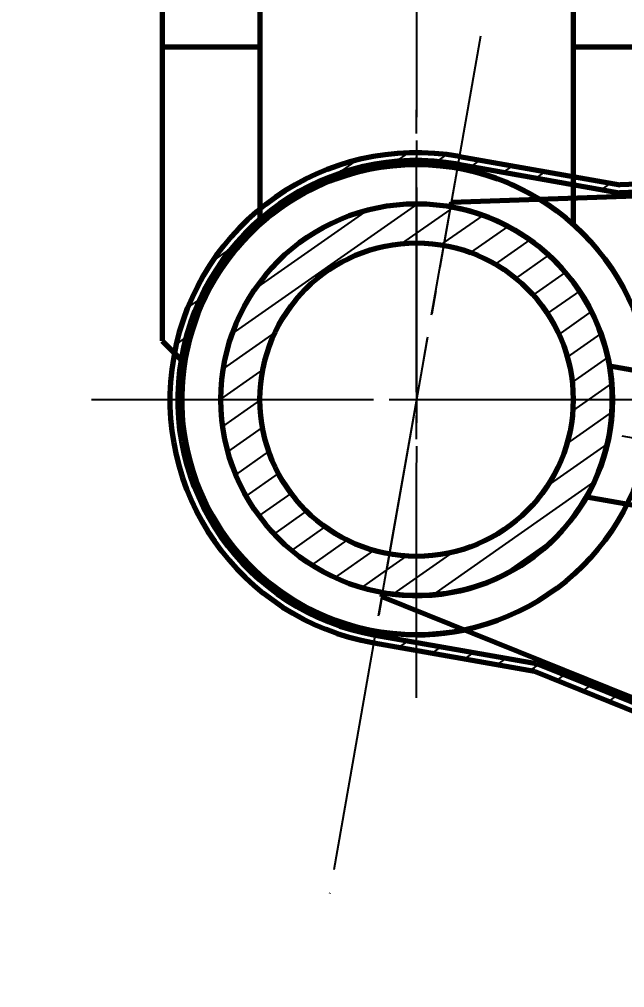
# Model space of a CAD drawing. Header units: millimetres. Extents: x -14850 to 14850, y -10500 to 10500.
# Drawn here: x -8765.3 to -8688, y 3840.2 to 3963.7 of the extents above; entities that cross this region are included whole.
import ezdxf

# ---------------------------------------------------------------- set-up
doc = ezdxf.new("R2010")
doc.units = ezdxf.units.MM
doc.linetypes.add('EB_DASHDOT', pattern=[39, 30, -3, 3, -3])
for name, color, linetype, lineweight in [('CAXA0', 7, 'Continuous', 70), ('CAXA1', 1, 'EB_DASHDOT', 25), ('CAXA3', 7, 'Continuous', 25), ('CAXA4', 3, 'Continuous', 25), ('CAXA5', 4, 'Continuous', 25)]:
    doc.layers.add(name, color=color, linetype=linetype, lineweight=lineweight)
doc.styles.add('标准', font='', dxfattribs={"width": 0.667})
doc.styles.get('标准').set_extended_font_data('NSimSun')
doc.dimstyles.new('标准', dxfattribs={"dimscale": 50, "dimtxt": 3.5, "dimasz": 3, "dimexe": 2, "dimexo": 0, "dimtad": 1, "dimdec": 1, "dimzin": 12, "dimdsep": 46, "dimtxsty": '标准', "dimcen": 0, "dimdle": 4, "dimaunit": 1, "dimazin": 2, "dimtfac": 1, "dimtdec": 3, "dimtmove": 0, "dimatfit": 3, "dimfxl": 0, "dimtolj": 1, "dimtzin": 0, "dimarcsym": 0})

# ---------------------------------------------------------------- blocks, each defined once
blk = doc.blocks.new('CAXBLOCK123')
at = {"layer": 'CAXA0', "color": 0, "linetype": 'Continuous', "lineweight": 25}
for p, q in [((-8738.15, 3923.57), (-8714.44, 3940.17)), ((-8735.26, 3929.26), (-8720.78, 3939.4)), ((-8716.48, 3935.09), (-8710.34, 3939.39)), ((-8710.34, 3939.39), (-8709.86, 3939.72)), ((-8711.07, 3935.21), (-8706.11, 3938.68)), ((-8707.67, 3933.93), (-8702.9, 3937.27)), ((-8704.54, 3932.46), (-8700.12, 3935.55)), ((-8711.47, 3934.93), (-8711.07, 3935.21)), ((-8701.92, 3930.63), (-8697.7, 3933.59)), ((-8699.71, 3928.52), (-8695.59, 3931.4)), ((-8697.88, 3926.14), (-8693.78, 3929)), ((-8696.42, 3923.49), (-8692.27, 3926.4)), ((-8738.82, 3919.44), (-8732.68, 3923.74)), ((-8695.35, 3920.58), (-8691.06, 3923.58)), ((-8694.73, 3917.36), (-8690.19, 3920.53)), ((-8739.61, 3915.23), (-8734.64, 3918.71)), ((-8739.29, 3919.11), (-8738.82, 3919.44)), ((-8734.64, 3918.71), (-8734.24, 3918.99)), ((-8694.66, 3913.74), (-8689.69, 3917.22)), ((-8739.37, 3911.73), (-8734.61, 3915.07)), ((-8692.86, 3911.34), (-8689.66, 3913.58)), ((-8738.71, 3908.53), (-8734.29, 3911.63)), ((-8695.41, 3909.55), (-8692.86, 3911.34)), ((-8737.69, 3905.58), (-8733.47, 3908.54)), ((-8697.94, 3904.12), (-8690.26, 3909.5)), ((-8736.36, 3902.85), (-8732.24, 3905.74)), ((-8712.5, 3890.26), (-8691.92, 3904.67)), ((-8734.73, 3900.33), (-8730.63, 3903.2)), ((-8732.8, 3898.02), (-8728.65, 3900.93)), ((-8730.56, 3895.93), (-8726.27, 3898.93)), ((-8704.07, 3892.5), (-8696.91, 3897.52)), ((-8727.99, 3894.06), (-8723.46, 3897.24)), ((-8725.05, 3892.46), (-8720.08, 3895.94)), ((-8718.44, 3893.43), (-8715.89, 3895.21)), ((-8717.6, 3890.35), (-8709.92, 3895.73)), ((-8721.64, 3891.18), (-8718.44, 3893.43))]:
    blk.add_line(p, q, dxfattribs=at)
blk = doc.blocks.new('CAXBLOCK124', base_point=(-8714.61, 3915.17))
at = {"layer": 'CAXA0'}
for p, q in [((-8709.14, 3946.19), (-8688.62, 3942.58)), ((-8709.31, 3945.21), (-8688.69, 3941.57)), ((-8628.49, 3944.63), (-8688.62, 3942.58)), ((-8628.46, 3943.64), (-8688.69, 3941.57)), ((-8719.9, 3885.14), (-8699.29, 3881.5)), ((-8720.08, 3884.15), (-8699.56, 3880.53)), ((-8699.29, 3881.5), (-8643.39, 3858.96)), ((-8699.56, 3880.53), (-8643.76, 3858.04))]:
    blk.add_line(p, q, dxfattribs=at)
at = {"layer": 'CAXA0', "linetype": 'Continuous', "lineweight": 70}
for p, q in [((-8628.46, 3943.64), (-8628.49, 3944.63)), ((-8643.39, 3858.96), (-8643.76, 3858.04))]:
    blk.add_line(p, q, dxfattribs=at)
at = {"layer": 'CAXA0'}
for radius in [31.5, 30.5]:
    blk.add_arc((-8714.61, 3915.17), radius, 80, 260, dxfattribs=at)
at = {"layer": 'CAXA1', "linetype": 'EB_DASHDOT', "lineweight": 25}
blk.add_line((-8652.2, 3870.55), (-8659.38, 3852.74), dxfattribs=at)
blk = doc.blocks.new('CAXBLOCK125')
at = {"layer": 'CAXA0', "color": 0, "linetype": 'Continuous', "lineweight": 25}
for p, q in [((-8724.77, 3943.93), (-8722.17, 3945.75)), ((-8717.21, 3945.56), (-8715.64, 3946.66)), ((-8711.98, 3945.56), (-8710.73, 3946.43)), ((-8707.66, 3944.92), (-8706.51, 3945.73)), ((-8703.49, 3944.18), (-8702.33, 3944.99)), ((-8699.31, 3943.45), (-8698.15, 3944.26)), ((-8640.98, 3944), (-8640.67, 3944.22)), ((-8636.67, 3943.35), (-8635.17, 3944.41)), ((-8631.18, 3943.54), (-8629.67, 3944.59)), ((-8695.13, 3942.71), (-8693.97, 3943.52)), ((-8675.17, 3942.04), (-8673.67, 3943.09)), ((-8669.67, 3942.23), (-8668.17, 3943.28)), ((-8664.17, 3942.41), (-8662.67, 3943.47)), ((-8658.67, 3942.6), (-8657.17, 3943.65)), ((-8653.17, 3942.79), (-8651.67, 3943.84)), ((-8647.67, 3942.98), (-8646.17, 3944.03)), ((-8642.17, 3943.17), (-8640.98, 3944)), ((-8690.95, 3941.97), (-8689.79, 3942.78)), ((-8686.17, 3941.66), (-8684.66, 3942.71)), ((-8680.67, 3941.85), (-8679.16, 3942.9)), ((-8740.76, 3932.74), (-8738.15, 3934.56)), ((-8743.83, 3926.92), (-8742.27, 3928.01)), ((-8745.31, 3922.22), (-8744.06, 3923.1)), ((-8719.91, 3885.07), (-8719.84, 3885.12)), ((-8716.82, 3883.58), (-8715.66, 3884.39)), ((-8712.64, 3882.84), (-8711.48, 3883.65)), ((-8708.46, 3882.1), (-8707.3, 3882.91)), ((-8704.28, 3881.37), (-8703.12, 3882.18)), ((-8700.1, 3880.63), (-8699.01, 3881.39)), ((-8696.67, 3879.37), (-8695.7, 3880.05)), ((-8693.35, 3878.03), (-8692.38, 3878.72)), ((-8690.03, 3876.69), (-8689.06, 3877.38)), ((-8686.72, 3875.35), (-8685.74, 3876.04)), ((-8683.4, 3874.02), (-8682.42, 3874.7)), ((-8680.08, 3872.68), (-8679.1, 3873.36)), ((-8676.76, 3871.34), (-8675.78, 3872.02)), ((-8673.44, 3870), (-8672.46, 3870.69)), ((-8670.12, 3868.66), (-8669.14, 3869.35)), ((-8666.8, 3867.33), (-8665.82, 3868.01)), ((-8663.48, 3865.99), (-8662.5, 3866.67)), ((-8660.16, 3864.65), (-8659.19, 3865.33)), ((-8656.84, 3863.31), (-8655.87, 3863.99))]:
    blk.add_line(p, q, dxfattribs=at)
blk = doc.blocks.new('CAXBLOCK103', base_point=(-8714.61, 3915.17))
at = {"layer": 'CAXA0', "linetype": 'Continuous', "lineweight": 70}
for p, q in [((-8628.44, 3943.14), (-8710.17, 3940.34)), ((-8710.17, 3940.34), (-8710.26, 3939.79)), ((-8718.95, 3890.55), (-8719.04, 3890.01)), ((-8643.2, 3859.43), (-8719.04, 3890.01))]:
    blk.add_line(p, q, dxfattribs=at)
at = {"layer": 'CAXA0'}
for radius in [25, 20]:
    blk.add_circle((-8714.61, 3915.17), radius, dxfattribs=at)
blk.add_arc((-8714.61, 3915.17), 30, 58.4021, 281.5979, dxfattribs=at)
at = {"layer": 'CAXA0', "linetype": 'Continuous', "lineweight": 70}
blk.add_arc((-8714.61, 3915.17), 25, 260, 80, dxfattribs=at)
at = {"layer": 'CAXA1', "linetype": 'EB_DASHDOT', "lineweight": 25}
for p, q in [((-8706.43, 3961.56), (-8725.72, 3852.16)), ((-8719.47, 3887.6), (-8709.74, 3942.75))]:
    blk.add_line(p, q, dxfattribs=at)
at = {"layer": 'CAXA0'}
blk.add_blockref('CAXBLOCK124', (-8714.61, 3915.17), dxfattribs=at)
at = {"layer": 'CAXA5'}
for name in ['CAXBLOCK125', 'CAXBLOCK123']:
    blk.add_blockref(name, (0, 0), dxfattribs=at)
blk = doc.blocks.new('CAXBLOCK126', base_point=(-8689.99, 3910.83))
at = {"layer": 'CAXA0'}
for p, q in [((-8672.22, 3894.83), (-8667.82, 3919.79)), ((-8660.44, 3918.49), (-8667.82, 3919.79)), ((-8673.72, 3916.59), (-8689.98, 3919.46)), ((-8664.84, 3893.53), (-8660.44, 3918.49)), ((-8681.3, 3916.92), (-8684.61, 3914.6)), ((-8676.67, 3899.85), (-8673.72, 3916.59)), ((-8676.38, 3900.06), (-8673.52, 3916.31)), ((-8673.52, 3916.31), (-8668.59, 3915.44)), ((-8660.73, 3916.84), (-8656.3, 3916.06)), ((-8660.12, 3894.4), (-8656.3, 3916.06)), ((-8658.26, 3899.15), (-8656.18, 3910.96)), ((-8657.16, 3911.14), (-8656.18, 3910.96)), ((-8656.35, 3909.98), (-8652.41, 3909.28)), ((-8653.11, 3905.35), (-8652.41, 3909.28)), ((-8653.95, 3903.46), (-8653.6, 3905.43)), ((-8653.6, 3905.43), (-8653.11, 3905.35)), ((-8653.95, 3903.46), (-8653.46, 3903.38)), ((-8676.67, 3899.85), (-8692.93, 3902.72)), ((-8654.15, 3899.44), (-8653.46, 3903.38)), ((-8676.67, 3899.85), (-8676.38, 3900.06)), ((-8676.38, 3900.06), (-8671.46, 3899.19)), ((-8658.09, 3900.13), (-8654.15, 3899.44)), ((-8659.25, 3899.32), (-8658.26, 3899.15)), ((-8664.84, 3893.53), (-8672.22, 3894.83)), ((-8664.55, 3895.18), (-8660.12, 3894.4))]:
    blk.add_line(p, q, dxfattribs=at)
at = {"layer": 'CAXA1', "linetype": 'EB_DASHDOT', "lineweight": 25}
blk.add_line((-8688.4, 3910.55), (-8652.44, 3904.21), dxfattribs=at)
at = {"layer": 'CAXA3'}
for p, q in [((-8668.68, 3914.94), (-8673.6, 3915.81)), ((-8671.37, 3899.68), (-8676.29, 3900.55))]:
    blk.add_line(p, q, dxfattribs=at)
blk = doc.blocks.new('*D869')
at = {"layer": 'CAXA4', "linetype": 'Continuous', "lineweight": 25}
for points in [[(-11382.38, 8429.33), (-11232.38, 8448.08), (-11232.38, 8410.58)], [(657.62, 8429.33), (507.62, 8448.08), (507.62, 8410.58)]]:
    blk.add_hatch(color=0, dxfattribs=at).paths.add_polyline_path(points, flags=0)
at = {"layer": 'CAXA4', "color": 0, "linetype": 'Continuous', "lineweight": 25}
for p, q in [((-11382.38, 3016.67), (-11382.38, 8529.33)), ((657.62, 3326.67), (657.62, 8529.33)), ((657.62, 8429.33), (-11382.38, 8429.33))]:
    blk.add_line(p, q, dxfattribs=at)
at = {"layer": 'CAXA4', "color": 0, "linetype": 'Continuous', "lineweight": 25, "insert": (-5597.27, 8700.33), "char_height": 175, "attachment_point": 1, "style": '标准'}
blk.add_mtext('\\fNSimSun|b0|i0|p34;12040', dxfattribs=at)

msp = doc.modelspace()

# ---------------------------------------------------------------- linework, layer by layer
at = {"layer": 'CAXA0'}
for p, q in [((-8734.61, 3992.17), (-8734.61, 3937.53)), ((-8694.61, 3992.17), (-8694.61, 3937.53)), ((-8747.11, 3972.17), (-8747.11, 3922.67)), ((-8747.11, 3960.17), (-8734.61, 3960.17)), ((-8694.61, 3960.17), (-8682.11, 3960.17)), ((-8747.11, 3922.67), (-8744.25, 3919.81))]:
    msp.add_line(p, q, dxfattribs=at)
msp.add_circle((-8714.61, 3915.17), 30, dxfattribs=at)
at = {"layer": 'CAXA1', "linetype": 'EB_DASHDOT', "lineweight": 25}
for p, q in [((-8714.61, 4020.22), (-8714.61, 3907.15)), ((-8714.61, 4020.22), (-8714.61, 3907.15)), ((-8714.61, 3877.13), (-8714.61, 3955.06)), ((-8756.11, 3915.17), (-8343.17, 3915.17)), ((-8751.11, 3915.17), (-8680, 3915.17))]:
    msp.add_line(p, q, dxfattribs=at)

# ---------------------------------------------------------------- block references
at = {"layer": 'CAXA0'}
for name, p in [('CAXBLOCK103', (-8714.61, 3915.17)), ('CAXBLOCK126', (-8689.99, 3910.83))]:
    msp.add_blockref(name, p, dxfattribs=at)

# ---------------------------------------------------------------- dimensions: what is measured, and where the dimension line sits
at = {"layer": 'CAXA4'}
dim = msp.add_linear_dim(base=(-5362.38, 8429.33), p1=(657.62, 3326.67), p2=(-11382.38, 3016.67), text='\\fNSimSun;12040', dimstyle='标准', dxfattribs=at)
dim.commit()
dim.dimension.update_dxf_attribs({"geometry": '*D869', "text_midpoint": (-5362.38, 8580.46)})

doc.saveas('drawing.dxf')
